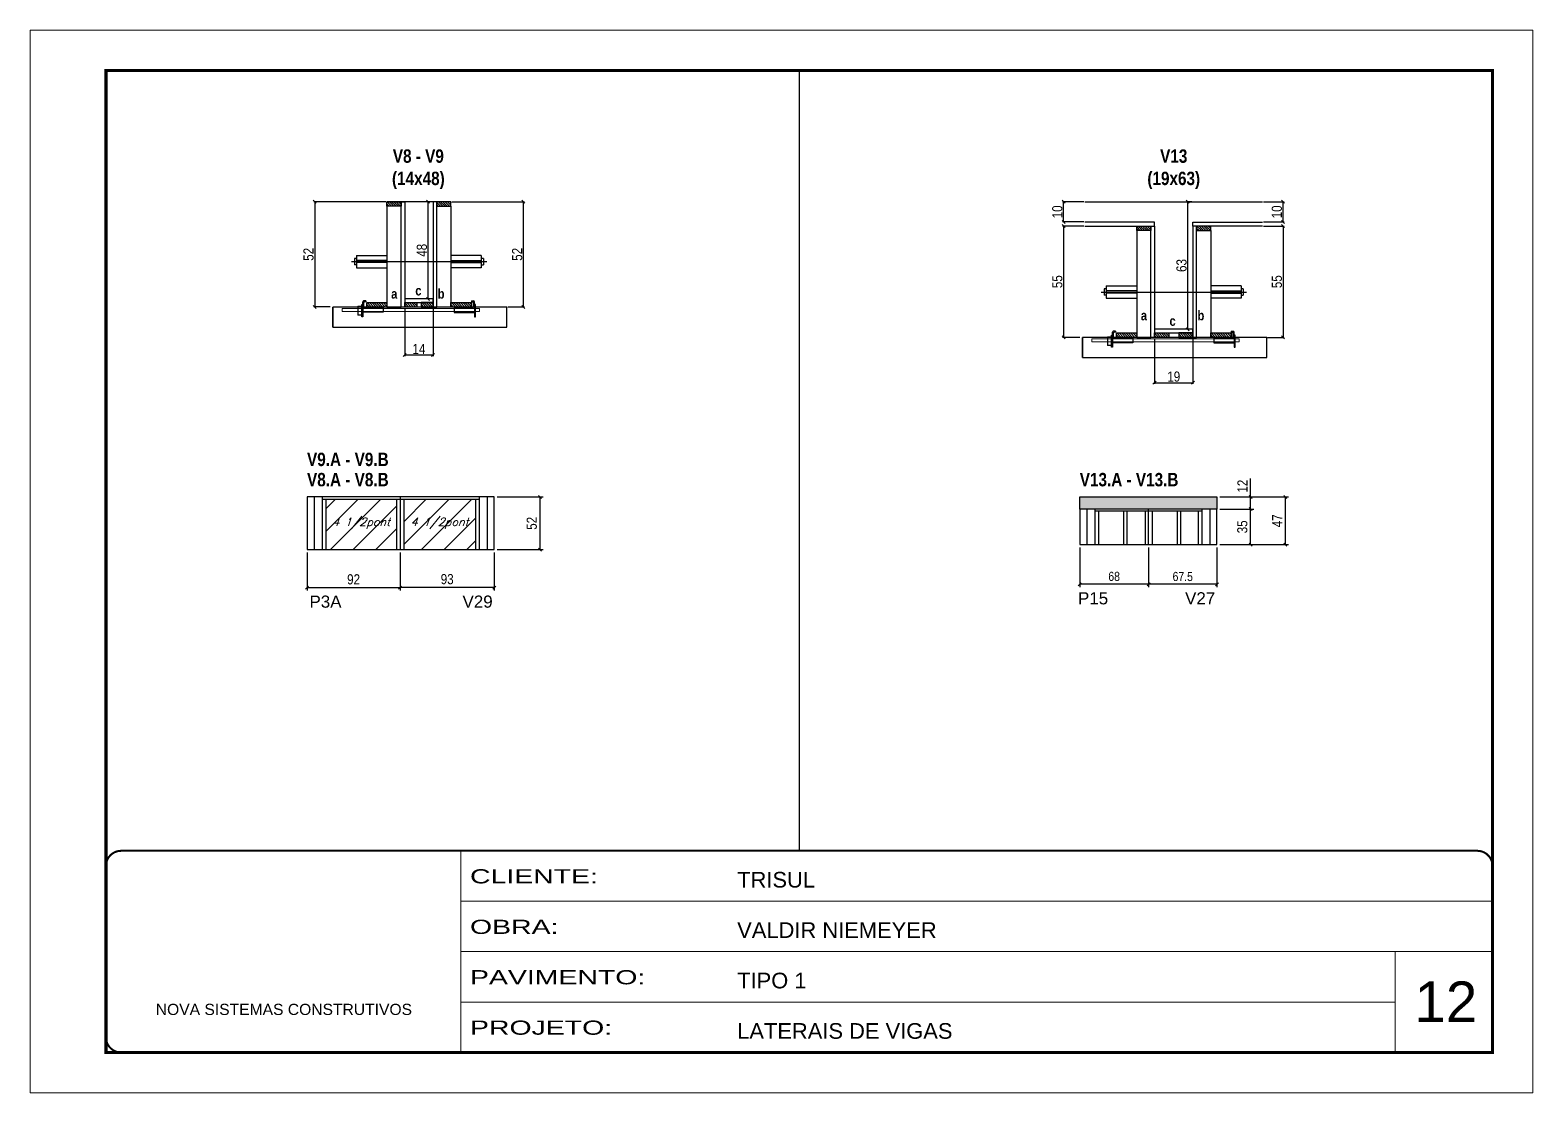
# Model space of a CAD drawing. Extents: x 3330 to 22105, y 1197 to 30204.
# Drawn here: x 8098 to 9583, y 26466 to 27516 of the extents above; entities that cross this region are included whole.
import ezdxf

# ---------------------------------------------------------------- set-up
doc = ezdxf.new("R2010")
doc.units = 0
for name, pattern in [('CONTINUO', [0]), ('DASHED', [0.75, 0.5, -0.25]), ('HIDDEN', [0.375, 0.25, -0.125])]:
    doc.linetypes.add(name, pattern=pattern)
for name, color, linetype in [('5', 5, 'Continuous'), ('barrote', 251, 'Continuous'), ('COTA', 241, 'Continuous'), ('detalhes', 4, 'Continuous'), ('NOMENCLATURA', 7, 'Continuous'), ('Painéis', 200, 'Continuous'), ('presilha', 1, 'Continuous'), ('SARR_2.2x10', 60, 'Continuous'), ('SARR_2.2x7', 40, 'Continuous'), ('SARR_3.5x7', 81, 'Continuous'), ('TENSOR', 3, 'Continuous'), ('texto', 7, 'Continuous')]:
    doc.layers.add(name, color=color, linetype=linetype)
for name, color, linetype, lineweight in [('CARIMBO', 255, 'Continuous', 9), ('CONCRETO', 251, 'Continuous', 25), ('Folhas', 255, 'Continuous', 9), ('Hachura', 251, 'Continuous', 9), ('SARRAFO DE PRESSAO', 251, 'DASHED', 9), ('SCO-___-LAJ', 2, 'Continuous', 0)]:
    doc.layers.add(name, color=color, linetype=linetype, lineweight=lineweight)
doc.styles.add('ARIAL', font='arial.ttf')
doc.styles.add('COTA TECNICA', font='techl___.ttf', dxfattribs={"height": 10})
doc.styles.add('COTA TECNICA 2X', font='techl___.ttf', dxfattribs={"height": 10})
doc.styles.add('COTA TECNICA-50', font='techl___.ttf', dxfattribs={"height": 9})
doc.styles.add('Romans', font='romans.shx')
doc.styles.get("Standard").update_dxf_attribs({"font": 'arial.ttf'})
doc.styles.add('TECNICA', font='techb___.ttf', dxfattribs={"height": 10})
doc.styles.add('Tecnologia', font='')
doc.styles.get('Tecnologia').set_extended_font_data('Forgotten Futurist')
doc.dimstyles.new('COTA PAINEL-50', dxfattribs={"dimtxt": 9, "dimasz": 3, "dimexe": 3, "dimexo": 3, "dimgap": 3, "dimtad": 1, "dimdec": 1, "dimzin": 12, "dimdsep": 46, "dimtxsty": 'COTA TECNICA-50', "dimblk1": 'OBLIQUE', "dimblk2": 'OBLIQUE', "dimsah": 1, "dimcen": 0.9, "dimclrd": 4, "dimclre": 4, "dimclrt": 240, "dimadec": 1, "dimazin": 3, "dimtfac": 1, "dimtdec": 1, "dimtmove": 0, "dimatfit": 3, "dimfxl": 1, "dimtolj": 1, "dimtzin": 12, "dimarcsym": 0})
doc.dimstyles.new('PAINEL', dxfattribs={"dimtxt": 10, "dimasz": 3, "dimexe": 3, "dimexo": 3, "dimgap": 3, "dimtad": 1, "dimdec": 1, "dimzin": 12, "dimdsep": 46, "dimtxsty": 'COTA TECNICA', "dimblk1": 'OBLIQUE', "dimblk2": 'OBLIQUE', "dimsah": 1, "dimcen": 0.9, "dimclrd": 4, "dimclre": 4, "dimclrt": 240, "dimadec": 1, "dimazin": 3, "dimtfac": 1, "dimtdec": 1, "dimtmove": 0, "dimatfit": 3, "dimfxl": 1, "dimtolj": 1, "dimtzin": 12, "dimarcsym": 0})
doc.dimstyles.new('SECAO', dxfattribs={"dimscale": 0.333333, "dimtxt": 5, "dimasz": 9, "dimexe": 3, "dimexo": 3, "dimgap": 3, "dimtad": 1, "dimdec": 1, "dimlfac": 0.5, "dimzin": 12, "dimdsep": 46, "dimtxsty": 'COTA TECNICA 2X', "dimblk1": 'OBLIQUE', "dimblk2": 'OBLIQUE', "dimsah": 1, "dimcen": 0.9, "dimclrd": 4, "dimclre": 4, "dimclrt": 240, "dimadec": 1, "dimazin": 3, "dimtfac": 1, "dimtdec": 1, "dimtmove": 0, "dimatfit": 3, "dimfxl": 1, "dimtolj": 1, "dimtzin": 12, "dimarcsym": 0})

# ---------------------------------------------------------------- blocks, each defined once
blk = doc.blocks.new('9999999999')
at = {"color": 30, "linetype": 'CONTINUO'}
for p, q in [((98564.6, 34230.2), (98564.6, 34429.4)), ((98564.6, 34379.6), (99584, 34379.6)), ((98564.6, 34329.8), (99488, 34329.8)), ((99584, 34329.8), (99488, 34329.8)), ((99488, 34329.8), (99488, 34230.2)), ((98564.6, 34280), (99488, 34280))]:
    blk.add_line(p, q, dxfattribs=at)
at = {"color": 30, "linetype": 'CONTINUO', "const_width": 2}
blk.add_lwpolyline([(99584, 34230.2), (99584, 34414.4, 0.414214), (99569, 34429.4), (98229, 34429.4, 0.414214), (98214, 34414.4), (98214, 34245.2, 0.414214), (98229, 34230.2), (99584, 34230.2)], format="xyb", dxfattribs=at)
at = {"layer": 'Folhas'}
blk.add_lwpolyline([(98139, 34190.2), (99624, 34190.2), (99624, 35240.2), (98139, 35240.2)], close=True, dxfattribs=at)
at = {"layer": 'Folhas', "color": 30, "const_width": 3}
blk.add_lwpolyline([(98214, 34230.2), (99584, 34230.2), (99584, 35200.2), (98214, 35200.2)], close=True, dxfattribs=at)
at = {"color": 7, "linetype": 'Continuous', "ltscale": 5, "style": 'ARIAL'}
for s, height, p in [('TRISUL', 15.48, (98837.7, 34393.1)), ('VALDIR NIEMEYER', 15.483, (98837.7, 34343.3)), ('TIPO 1', 15.48, (98837.7, 34293.5)), ('NOVA SISTEMAS CONSTRUTIVOS', 11.059, (98263.2, 34267.2)), ('LATERAIS DE VIGAS', 15.483, (98837.7, 34243.7))]:
    blk.add_text(s, height=height, dxfattribs=at).set_placement(p)
at = {"layer": 'Folhas', "color": 7, "style": 'Tecnologia', "width": 1.5}
for s, p in [('CLIENTE:', (98573.7, 34397.2)), ('OBRA:', (98573.7, 34347.3)), ('PAVIMENTO:', (98573.7, 34297.5)), ('PROJETO:', (98573.7, 34247.7))]:
    blk.add_text(s, height=14, dxfattribs=at).set_placement(p)
blk = doc.blocks.new('_Oblique')
at = {"color": 0, "linetype": 'ByBlock', "lineweight": -2}
blk.add_line((-0.5, -0.5), (0.5, 0.5), dxfattribs=at)
blk = doc.blocks.new('*D1870')
at = {"layer": 'COTA', "color": 4, "lineweight": -2, "transparency": 16777216}
for p, q in [((8468.5, 27241.4), (8468.5, 27193.9)), ((8496.5, 27241.4), (8496.5, 27193.9)), ((8496.5, 27194.9), (8468.5, 27194.9))]:
    blk.add_line(p, q, dxfattribs=at)
at = {"layer": 'Defpoints', "color": 0, "transparency": 16777216}
for p in [(8468.5, 27242.4), (8496.5, 27242.4), (8468.5, 27194.9)]:
    blk.add_point(p, dxfattribs=at)
at = {"layer": 'COTA', "color": 4, "lineweight": -2, "transparency": 16777216, "xscale": 3, "yscale": 3, "zscale": 3, "rotation": 180}
blk.add_blockref('_Oblique', (8468.5, 27194.9), dxfattribs=at)
at = {"layer": 'COTA', "color": 4, "lineweight": -2, "transparency": 16777216, "xscale": 3, "yscale": 3, "zscale": 3}
blk.add_blockref('_Oblique', (8496.5, 27194.9), dxfattribs=at)
at = {"layer": 'COTA', "color": 240, "transparency": 16777216, "insert": (8482.5, 27201), "char_height": 10, "attachment_point": 5, "style": 'COTA TECNICA 2X'}
blk.add_mtext('\\A1;14', dxfattribs=at)
blk = doc.blocks.new('PRESILHA METÁLICA 1')
at = {"layer": 'presilha'}
for p, q in [((0, 13), (6, 13)), ((0, 13), (0, 0)), ((6, 0), (0, 0)), ((6, 15.5), (7.5, 15.5)), ((6, -2.5), (6, 15.5)), ((6, 13), (6, 0)), ((7.5, 10.6), (7.5, 19.9)), ((7.5, 15.5), (7.5, -2.5)), ((37.5, 4.1), (7.5, 4.1)), ((12, 21), (8.6, 21)), ((9, 11.6), (9, 18.9)), ((12, 19.5), (9.6, 19.5)), ((37.5, 11), (9.6, 11)), ((12, 21), (12, 19.5)), ((37.5, 11), (37.5, 4.1)), ((7.5, -2.5), (6, -2.5))]:
    blk.add_line(p, q, dxfattribs=at)
for centre, radius, start, end in [((8.6, 19.9), 1.14, 90, 180), ((9.6, 18.9), 0.57, 90, 180), ((9.6, 11.6), 0.57, 180, 270)]:
    blk.add_arc(centre, radius, start, end, dxfattribs=at)
blk = doc.blocks.new('PRESILHA METÁLICA 2')
at = {"layer": 'presilha'}
for p, q in [((-5.2, 23.5), (-5.2, 22)), ((-5.2, 23.5), (-1.9, 23.5)), ((-0.8, 14.6), (-0.8, 22.4)), ((-30.8, 13.5), (-30.8, 6.6)), ((-30.8, 13.5), (-2.8, 13.5)), ((-30.8, 6.6), (-0.8, 6.6)), ((-5.2, 22), (-2.8, 22)), ((-2.2, 14.1), (-2.2, 21.4)), ((0.8, 18), (-0.8, 18)), ((-0.8, 18), (-0.8, 0)), ((-0.8, 0), (0.8, 0)), ((0.8, 0), (0.8, 18))]:
    blk.add_line(p, q, dxfattribs=at)
for centre, radius, start, end in [((-1.9, 22.4), 1.14, 0, 90), ((-2.8, 21.4), 0.57, 0, 90), ((-2.8, 14.1), 0.57, 270, 0)]:
    blk.add_arc(centre, radius, start, end, dxfattribs=at)
blk = doc.blocks.new('*D1871')
at = {"layer": 'COTA', "color": 4, "lineweight": -2, "transparency": 16777216}
for p, q in [((8449.9, 27346.4), (8378.5, 27346.4)), ((8379.5, 27346.4), (8379.5, 27242.4)), ((8394.7, 27242.4), (8378.5, 27242.4))]:
    blk.add_line(p, q, dxfattribs=at)
at = {"layer": 'Defpoints', "color": 0, "transparency": 16777216}
for p in [(8450.9, 27346.4), (8379.5, 27242.4), (8395.7, 27242.4)]:
    blk.add_point(p, dxfattribs=at)
at = {"layer": 'COTA', "color": 4, "lineweight": -2, "transparency": 16777216, "xscale": 3, "yscale": 3, "zscale": 3}
for p, rotation in [((8379.5, 27346.4), 90), ((8379.5, 27242.4), 270)]:
    blk.add_blockref('_Oblique', p, dxfattribs=dict(at, rotation=rotation))
at = {"layer": 'COTA', "color": 240, "transparency": 16777216, "insert": (8373.4, 27294.4), "char_height": 10, "attachment_point": 5, "rotation": 90, "style": 'COTA TECNICA 2X'}
blk.add_mtext('\\A1;52', dxfattribs=at)
blk = doc.blocks.new('*D1872')
at = {"layer": 'COTA', "color": 4, "lineweight": -2, "transparency": 16777216}
for p, q in [((8515.1, 27346.4), (8586.7, 27346.4)), ((8585.7, 27242.4), (8585.7, 27346.4)), ((8570.4, 27242.4), (8586.7, 27242.4))]:
    blk.add_line(p, q, dxfattribs=at)
at = {"layer": 'Defpoints', "color": 0, "transparency": 16777216}
for p in [(8514.1, 27346.4), (8585.7, 27346.4), (8569.4, 27242.4)]:
    blk.add_point(p, dxfattribs=at)
at = {"layer": 'COTA', "color": 4, "lineweight": -2, "transparency": 16777216, "xscale": 3, "yscale": 3, "zscale": 3}
for p, rotation in [((8585.7, 27346.4), 90), ((8585.7, 27242.4), 270)]:
    blk.add_blockref('_Oblique', p, dxfattribs=dict(at, rotation=rotation))
at = {"layer": 'COTA', "color": 240, "transparency": 16777216, "insert": (8579.6, 27294.4), "char_height": 10, "attachment_point": 5, "rotation": 90, "style": 'COTA TECNICA 2X'}
blk.add_mtext('\\A1;52', dxfattribs=at)
blk = doc.blocks.new('*D1873')
at = {"layer": 'COTA', "color": 4, "lineweight": -2, "transparency": 16777216}
for p, q in [((8495.5, 27346.4), (8490.5, 27346.4)), ((8491.5, 27250.4), (8491.5, 27346.4)), ((8495.5, 27250.4), (8490.5, 27250.4))]:
    blk.add_line(p, q, dxfattribs=at)
at = {"layer": 'Defpoints', "color": 0, "transparency": 16777216}
for p in [(8491.5, 27346.4), (8496.5, 27346.4), (8496.5, 27250.4)]:
    blk.add_point(p, dxfattribs=at)
at = {"layer": 'COTA', "color": 4, "lineweight": -2, "transparency": 16777216, "xscale": 3, "yscale": 3, "zscale": 3}
for p, rotation in [((8491.5, 27346.4), 90), ((8491.5, 27250.4), 270)]:
    blk.add_blockref('_Oblique', p, dxfattribs=dict(at, rotation=rotation))
at = {"layer": 'COTA', "color": 240, "transparency": 16777216, "insert": (8485.4, 27298.4), "char_height": 10, "attachment_point": 5, "rotation": 90, "style": 'COTA TECNICA 2X'}
blk.add_mtext('\\A1;48', dxfattribs=at)
blk = doc.blocks.new('*D1874')
at = {"layer": 'COTA', "color": 4, "linetype": 'ByBlock', "lineweight": -2, "transparency": 16777216}
for p, q in [((8371.9, 26999.7), (8371.9, 26962.2)), ((8463.9, 26999.7), (8463.9, 26962.2)), ((8371.9, 26965.2), (8463.9, 26965.2))]:
    blk.add_line(p, q, dxfattribs=at)
at = {"layer": 'Defpoints', "color": 0, "linetype": 'ByBlock', "transparency": 16777216}
for p in [(8371.9, 27002.7), (8463.9, 27002.7), (8463.9, 26965.2)]:
    blk.add_point(p, dxfattribs=at)
at = {"layer": 'COTA', "color": 4, "linetype": 'ByBlock', "lineweight": -2, "transparency": 16777216, "xscale": 3, "yscale": 3, "zscale": 3, "rotation": 180}
blk.add_blockref('_Oblique', (8371.9, 26965.2), dxfattribs=at)
at = {"layer": 'COTA', "color": 4, "linetype": 'ByBlock', "lineweight": -2, "transparency": 16777216, "xscale": 3, "yscale": 3, "zscale": 3}
blk.add_blockref('_Oblique', (8463.9, 26965.2), dxfattribs=at)
at = {"layer": 'COTA', "color": 240, "linetype": 'ByBlock', "transparency": 16777216, "insert": (8417.9, 26973.3), "char_height": 10, "attachment_point": 5, "style": 'COTA TECNICA'}
blk.add_mtext('\\A1;92', dxfattribs=at)
blk = doc.blocks.new('*D1875')
at = {"layer": 'COTA', "color": 4, "linetype": 'ByBlock', "lineweight": -2, "transparency": 16777216}
for p, q in [((8463.9, 26999.7), (8463.9, 26962.2)), ((8556.9, 26999.7), (8556.9, 26962.2)), ((8556.9, 26965.2), (8463.9, 26965.2))]:
    blk.add_line(p, q, dxfattribs=at)
at = {"layer": 'Defpoints', "color": 0, "linetype": 'ByBlock', "transparency": 16777216}
for p in [(8463.9, 27002.7), (8556.9, 27002.7), (8463.9, 26965.2)]:
    blk.add_point(p, dxfattribs=at)
at = {"layer": 'COTA', "color": 4, "linetype": 'ByBlock', "lineweight": -2, "transparency": 16777216, "xscale": 3, "yscale": 3, "zscale": 3, "rotation": 180}
blk.add_blockref('_Oblique', (8463.9, 26965.2), dxfattribs=at)
at = {"layer": 'COTA', "color": 4, "linetype": 'ByBlock', "lineweight": -2, "transparency": 16777216, "xscale": 3, "yscale": 3, "zscale": 3}
blk.add_blockref('_Oblique', (8556.9, 26965.2), dxfattribs=at)
at = {"layer": 'COTA', "color": 240, "linetype": 'ByBlock', "transparency": 16777216, "insert": (8510.4, 26973.5), "char_height": 10, "attachment_point": 5, "style": 'COTA TECNICA'}
blk.add_mtext('\\A1;93', dxfattribs=at)
blk = doc.blocks.new('*D1876')
at = {"layer": 'COTA', "color": 4, "linetype": 'ByBlock', "lineweight": -2, "transparency": 16777216}
for p, q in [((8559.9, 27054.7), (8605.1, 27054.7)), ((8602.1, 27054.7), (8602.1, 27002.7)), ((8559.9, 27002.7), (8605.1, 27002.7))]:
    blk.add_line(p, q, dxfattribs=at)
at = {"layer": 'Defpoints', "color": 0, "linetype": 'ByBlock', "transparency": 16777216}
for p in [(8556.9, 27054.7), (8556.9, 27002.7), (8602.1, 27002.7)]:
    blk.add_point(p, dxfattribs=at)
at = {"layer": 'COTA', "color": 4, "linetype": 'ByBlock', "lineweight": -2, "transparency": 16777216, "xscale": 3, "yscale": 3, "zscale": 3}
for p, rotation in [((8602.1, 27054.7), 90), ((8602.1, 27002.7), 270)]:
    blk.add_blockref('_Oblique', p, dxfattribs=dict(at, rotation=rotation))
at = {"layer": 'COTA', "color": 240, "linetype": 'ByBlock', "transparency": 16777216, "insert": (8594, 27028.7), "char_height": 10, "attachment_point": 5, "rotation": 90, "style": 'COTA TECNICA'}
blk.add_mtext('\\A1;52', dxfattribs=at)
blk = doc.blocks.new('*D3243')
at = {"layer": 'COTA', "color": 4, "lineweight": -2, "transparency": 16777216}
for p, q in [((9317, 27322.4), (9337.3, 27322.4)), ((9336.3, 27322.4), (9336.3, 27212.4)), ((9321.1, 27212.4), (9337.3, 27212.4))]:
    blk.add_line(p, q, dxfattribs=at)
at = {"layer": 'Defpoints', "color": 0, "transparency": 16777216}
for p in [(9316, 27322.4), (9320.1, 27212.4), (9336.3, 27212.4)]:
    blk.add_point(p, dxfattribs=at)
at = {"layer": 'COTA', "color": 4, "lineweight": -2, "transparency": 16777216, "xscale": 3, "yscale": 3, "zscale": 3}
for p, rotation in [((9336.3, 27322.4), 90), ((9336.3, 27212.4), 270)]:
    blk.add_blockref('_Oblique', p, dxfattribs=dict(at, rotation=rotation))
at = {"layer": 'COTA', "color": 240, "transparency": 16777216, "insert": (9330.2, 27267.4), "char_height": 10, "attachment_point": 5, "rotation": 90, "style": 'COTA TECNICA 2X'}
blk.add_mtext('\\A1;55', dxfattribs=at)
blk = doc.blocks.new('*D3244')
at = {"layer": 'COTA', "color": 4, "lineweight": -2, "transparency": 16777216}
for p, q in [((9317, 27346.4), (9337.3, 27346.4)), ((9336.3, 27326.4), (9336.3, 27346.4)), ((9317, 27326.4), (9337.3, 27326.4))]:
    blk.add_line(p, q, dxfattribs=at)
at = {"layer": 'Defpoints', "color": 0, "transparency": 16777216}
for p in [(9316, 27346.4), (9336.3, 27346.4), (9316, 27326.4)]:
    blk.add_point(p, dxfattribs=at)
at = {"layer": 'COTA', "color": 4, "lineweight": -2, "transparency": 16777216, "xscale": 3, "yscale": 3, "zscale": 3}
for p, rotation in [((9336.3, 27346.4), 90), ((9336.3, 27326.4), 270)]:
    blk.add_blockref('_Oblique', p, dxfattribs=dict(at, rotation=rotation))
at = {"layer": 'COTA', "color": 240, "transparency": 16777216, "insert": (9330.2, 27336.4), "char_height": 10, "attachment_point": 5, "rotation": 90, "style": 'COTA TECNICA 2X'}
blk.add_mtext('\\A1;10', dxfattribs=at)
blk = doc.blocks.new('*D3245')
at = {"layer": 'COTA', "color": 4, "lineweight": -2, "transparency": 16777216}
for p, q in [((9139.6, 27322.4), (9118.4, 27322.4)), ((9119.4, 27322.4), (9119.4, 27212.4)), ((9135.5, 27212.4), (9118.4, 27212.4))]:
    blk.add_line(p, q, dxfattribs=at)
at = {"layer": 'Defpoints', "color": 0, "transparency": 16777216}
for p in [(9140.6, 27322.4), (9119.4, 27212.4), (9136.5, 27212.4)]:
    blk.add_point(p, dxfattribs=at)
at = {"layer": 'COTA', "color": 4, "lineweight": -2, "transparency": 16777216, "xscale": 3, "yscale": 3, "zscale": 3}
for p, rotation in [((9119.4, 27322.4), 90), ((9119.4, 27212.4), 270)]:
    blk.add_blockref('_Oblique', p, dxfattribs=dict(at, rotation=rotation))
at = {"layer": 'COTA', "color": 240, "transparency": 16777216, "insert": (9113.3, 27267.4), "char_height": 10, "attachment_point": 5, "rotation": 90, "style": 'COTA TECNICA 2X'}
blk.add_mtext('\\A1;55', dxfattribs=at)
blk = doc.blocks.new('*D3246')
at = {"layer": 'COTA', "color": 4, "lineweight": -2, "transparency": 16777216}
for p, q in [((9246.3, 27346.4), (9241.2, 27346.4)), ((9242.2, 27220.4), (9242.2, 27346.4)), ((9246.3, 27220.4), (9241.2, 27220.4))]:
    blk.add_line(p, q, dxfattribs=at)
at = {"layer": 'Defpoints', "color": 0, "transparency": 16777216}
for p in [(9242.2, 27346.4), (9247.3, 27346.4), (9247.3, 27220.4)]:
    blk.add_point(p, dxfattribs=at)
at = {"layer": 'COTA', "color": 4, "lineweight": -2, "transparency": 16777216, "xscale": 3, "yscale": 3, "zscale": 3}
for p, rotation in [((9242.2, 27346.4), 90), ((9242.2, 27220.4), 270)]:
    blk.add_blockref('_Oblique', p, dxfattribs=dict(at, rotation=rotation))
at = {"layer": 'COTA', "color": 240, "transparency": 16777216, "insert": (9236, 27283.4), "char_height": 10, "attachment_point": 5, "rotation": 90, "style": 'COTA TECNICA 2X'}
blk.add_mtext('\\A1;63', dxfattribs=at)
blk = doc.blocks.new('*D3247')
at = {"layer": 'COTA', "color": 4, "lineweight": -2, "transparency": 16777216}
for p, q in [((9139.6, 27346.4), (9118.4, 27346.4)), ((9119.4, 27326.4), (9119.4, 27346.4)), ((9139.6, 27326.4), (9118.4, 27326.4))]:
    blk.add_line(p, q, dxfattribs=at)
at = {"layer": 'Defpoints', "color": 0, "transparency": 16777216}
for p in [(9119.4, 27346.4), (9140.6, 27346.4), (9140.6, 27326.4)]:
    blk.add_point(p, dxfattribs=at)
at = {"layer": 'COTA', "color": 4, "lineweight": -2, "transparency": 16777216, "xscale": 3, "yscale": 3, "zscale": 3}
for p, rotation in [((9119.4, 27346.4), 90), ((9119.4, 27326.4), 270)]:
    blk.add_blockref('_Oblique', p, dxfattribs=dict(at, rotation=rotation))
at = {"layer": 'COTA', "color": 240, "transparency": 16777216, "insert": (9113.3, 27336.4), "char_height": 10, "attachment_point": 5, "rotation": 90, "style": 'COTA TECNICA 2X'}
blk.add_mtext('\\A1;10', dxfattribs=at)
blk = doc.blocks.new('*D3248')
at = {"layer": 'COTA', "color": 4, "lineweight": -2, "transparency": 16777216}
for p, q in [((9209.3, 27211.4), (9209.3, 27166.5)), ((9247.3, 27211.4), (9247.3, 27166.5)), ((9209.3, 27167.5), (9247.3, 27167.5))]:
    blk.add_line(p, q, dxfattribs=at)
at = {"layer": 'Defpoints', "color": 0, "transparency": 16777216}
for p in [(9209.3, 27212.4), (9247.3, 27212.4), (9247.3, 27167.5)]:
    blk.add_point(p, dxfattribs=at)
at = {"layer": 'COTA', "color": 4, "lineweight": -2, "transparency": 16777216, "xscale": 3, "yscale": 3, "zscale": 3, "rotation": 180}
blk.add_blockref('_Oblique', (9209.3, 27167.5), dxfattribs=at)
at = {"layer": 'COTA', "color": 4, "lineweight": -2, "transparency": 16777216, "xscale": 3, "yscale": 3, "zscale": 3}
blk.add_blockref('_Oblique', (9247.3, 27167.5), dxfattribs=at)
at = {"layer": 'COTA', "color": 240, "transparency": 16777216, "insert": (9228.3, 27173.6), "char_height": 10, "attachment_point": 5, "style": 'COTA TECNICA 2X'}
blk.add_mtext('\\A1;19', dxfattribs=at)
blk = doc.blocks.new('*D3249')
at = {"layer": 'COTA', "color": 4, "linetype": 'ByBlock', "lineweight": -2, "transparency": 16777216}
for p, q in [((9203.4, 27004.7), (9203.4, 26965.5)), ((9270.9, 27004.7), (9270.9, 26965.5)), ((9270.9, 26968.5), (9203.4, 26968.5))]:
    blk.add_line(p, q, dxfattribs=at)
at = {"layer": 'Defpoints', "color": 0, "linetype": 'ByBlock', "transparency": 16777216}
for p in [(9203.4, 27007.7), (9270.9, 27007.7), (9203.4, 26968.5)]:
    blk.add_point(p, dxfattribs=at)
at = {"layer": 'COTA', "color": 4, "linetype": 'ByBlock', "lineweight": -2, "transparency": 16777216, "xscale": 3, "yscale": 3, "zscale": 3, "rotation": 180}
blk.add_blockref('_Oblique', (9203.4, 26968.5), dxfattribs=at)
at = {"layer": 'COTA', "color": 4, "linetype": 'ByBlock', "lineweight": -2, "transparency": 16777216, "xscale": 3, "yscale": 3, "zscale": 3}
blk.add_blockref('_Oblique', (9270.9, 26968.5), dxfattribs=at)
at = {"layer": 'COTA', "color": 240, "linetype": 'ByBlock', "transparency": 16777216, "insert": (9237.2, 26976.1), "char_height": 9, "attachment_point": 5, "style": 'COTA TECNICA-50'}
blk.add_mtext('\\A1;67.5', dxfattribs=at)
blk = doc.blocks.new('*D3250')
at = {"layer": 'COTA', "color": 4, "linetype": 'ByBlock', "lineweight": -2, "transparency": 16777216}
for p, q in [((9135.4, 27004.7), (9135.4, 26965.5)), ((9203.4, 27004.7), (9203.4, 26965.5)), ((9203.4, 26968.5), (9135.4, 26968.5))]:
    blk.add_line(p, q, dxfattribs=at)
at = {"layer": 'Defpoints', "color": 0, "linetype": 'ByBlock', "transparency": 16777216}
for p in [(9135.4, 27007.7), (9203.4, 27007.7), (9135.4, 26968.5)]:
    blk.add_point(p, dxfattribs=at)
at = {"layer": 'COTA', "color": 4, "linetype": 'ByBlock', "lineweight": -2, "transparency": 16777216, "xscale": 3, "yscale": 3, "zscale": 3, "rotation": 180}
blk.add_blockref('_Oblique', (9135.4, 26968.5), dxfattribs=at)
at = {"layer": 'COTA', "color": 4, "linetype": 'ByBlock', "lineweight": -2, "transparency": 16777216, "xscale": 3, "yscale": 3, "zscale": 3}
blk.add_blockref('_Oblique', (9203.4, 26968.5), dxfattribs=at)
at = {"layer": 'COTA', "color": 240, "linetype": 'ByBlock', "transparency": 16777216, "insert": (9169.4, 26976.2), "char_height": 9, "attachment_point": 5, "style": 'COTA TECNICA-50'}
blk.add_mtext('\\A1;68', dxfattribs=at)
blk = doc.blocks.new('*D3251')
at = {"layer": 'COTA', "color": 4, "linetype": 'ByBlock', "lineweight": -2, "transparency": 16777216}
for p, q in [((9273.9, 27042.7), (9307.3, 27042.7)), ((9304.3, 27007.7), (9304.3, 27042.7)), ((9273.9, 27007.7), (9307.3, 27007.7))]:
    blk.add_line(p, q, dxfattribs=at)
at = {"layer": 'Defpoints', "color": 0, "linetype": 'ByBlock', "transparency": 16777216}
for p in [(9270.9, 27042.7), (9304.3, 27042.7), (9270.9, 27007.7)]:
    blk.add_point(p, dxfattribs=at)
at = {"layer": 'COTA', "color": 4, "linetype": 'ByBlock', "lineweight": -2, "transparency": 16777216, "xscale": 3, "yscale": 3, "zscale": 3}
for p, rotation in [((9304.3, 27042.7), 90), ((9304.3, 27007.7), 270)]:
    blk.add_blockref('_Oblique', p, dxfattribs=dict(at, rotation=rotation))
at = {"layer": 'COTA', "color": 240, "linetype": 'ByBlock', "transparency": 16777216, "insert": (9296.1, 27025.2), "char_height": 10, "attachment_point": 5, "rotation": 90, "style": 'COTA TECNICA'}
blk.add_mtext('\\A1;35', dxfattribs=at)
blk = doc.blocks.new('*D3252')
at = {"layer": 'COTA', "color": 4, "linetype": 'ByBlock', "lineweight": -2, "transparency": 16777216}
for p, q in [((9273.9, 27054.7), (9341.6, 27054.7)), ((9338.6, 27007.7), (9338.6, 27054.7)), ((9273.9, 27007.7), (9341.6, 27007.7))]:
    blk.add_line(p, q, dxfattribs=at)
at = {"layer": 'Defpoints', "color": 0, "linetype": 'ByBlock', "transparency": 16777216}
for p in [(9270.9, 27054.7), (9338.6, 27054.7), (9270.9, 27007.7)]:
    blk.add_point(p, dxfattribs=at)
at = {"layer": 'COTA', "color": 4, "linetype": 'ByBlock', "lineweight": -2, "transparency": 16777216, "xscale": 3, "yscale": 3, "zscale": 3}
for p, rotation in [((9338.6, 27054.7), 90), ((9338.6, 27007.7), 270)]:
    blk.add_blockref('_Oblique', p, dxfattribs=dict(at, rotation=rotation))
at = {"layer": 'COTA', "color": 240, "linetype": 'ByBlock', "transparency": 16777216, "insert": (9330.5, 27031.2), "char_height": 10, "attachment_point": 5, "rotation": 90, "style": 'COTA TECNICA'}
blk.add_mtext('\\A1;47', dxfattribs=at)
blk = doc.blocks.new('*D3253')
at = {"layer": 'COTA', "color": 4, "linetype": 'ByBlock', "lineweight": -2, "transparency": 16777216}
for p, q in [((9304.3, 27054.7), (9304.3, 27073.1)), ((9273.9, 27054.7), (9307.3, 27054.7)), ((9273.9, 27042.7), (9307.3, 27042.7)), ((9304.3, 27042.7), (9304.3, 27054.7))]:
    blk.add_line(p, q, dxfattribs=at)
at = {"layer": 'Defpoints', "color": 0, "linetype": 'ByBlock', "transparency": 16777216}
for p in [(9270.9, 27054.7), (9270.9, 27042.7), (9304.3, 27054.7)]:
    blk.add_point(p, dxfattribs=at)
at = {"layer": 'COTA', "color": 4, "linetype": 'ByBlock', "lineweight": -2, "transparency": 16777216, "xscale": 3, "yscale": 3, "zscale": 3}
for p, rotation in [((9304.3, 27054.7), 90), ((9304.3, 27042.7), 270)]:
    blk.add_blockref('_Oblique', p, dxfattribs=dict(at, rotation=rotation))
at = {"layer": 'COTA', "color": 240, "linetype": 'ByBlock', "transparency": 16777216, "insert": (9296.2, 27065.4), "char_height": 10, "attachment_point": 5, "rotation": 90, "style": 'COTA TECNICA'}
blk.add_mtext('\\A1;12', dxfattribs=at)

msp = doc.modelspace()

# ---------------------------------------------------------------- hatches: boundary and pattern name
at = {"layer": 'COTA', "linetype": 'ByBlock'}
h = msp.add_hatch(dxfattribs=at)
h.set_pattern_fill('AR-CONC', color=256, scale=0.03)
h.set_pattern_definition([(50, (-125691.2733, -5427.082), (5.46554007, -0.47817257), [0.5715, -6.2865]), (355, (-125691.273, -5427.082), (-1.05730264, 5.73170536), [0.4572, -5.02921753]), (100.4514447, (-125690.818, -5427.122), (4.40823741, 5.25353256), [0.48570026, -5.34270734]), (46.1842, (-125691.273, -5425.558), (8.13237123, -1.26126984), [0.85725, -9.42975]), (96.6355576, (-125690.5956, -5425.663), (7.122124, 7.42278374), [0.7285507, -8.01406824]), (351.184151, (-125691.273, -5425.558), (7.122124, 7.42278374), [0.685799, -7.54379196]), (21, (-125690.5113, -5425.939), (4.54843174, -3.06795595), [0.5715, -6.2865]), (326, (-125690.511, -5425.939), (1.85406085, 5.52563898), [0.4572, -5.0292]), (71.451445, (-125690.132, -5426.195), (6.40249258, 2.45768307), [0.48570026, -5.34269813]), (37.5, (-125691.2733, -5427.0821), (0.092658098, 2.536651166), [0, -4.96824, 0, -5.1054, 0, -5.04825]), (7.5, (-125691.2733, -5427.0821), (2.004589875, 3.005417245), [0, -2.91084, 0, -4.85394, 0, -1.92405]), (327.5, (-125692.9725, -5427.0821), (4.067717855, -0.17186232), [0, -1.905, 0, -5.9436, 0, -7.8867]), (317.5, (-125693.7345, -5427.082), (4.44387544, 0.76279473), [0, -2.4765, 0, -3.94716, 0, -5.6007])])
h.paths.add_polyline_path([(9270.94, 27042.74), (9270.94, 27054.74), (9135.44, 27054.74), (9135.44, 27042.74)])
at = {"layer": 'Hachura', "linetype": 'ByBlock'}
h = msp.add_hatch(dxfattribs=at)
h.set_pattern_fill('ANSI31', color=256, scale=5)
h.set_pattern_definition([(45, (-125691.273, -5427.082), (-11.2253202, 11.2253202), [])])
h.paths.add_polyline_path([(8390.41, 27052.54), (8390.41, 27002.74), (8460.41, 27002.74), (8460.41, 27052.54)])
h.paths.add_polyline_path([(8467.41, 27052.54), (8467.41, 27002.74), (8538.41, 27002.74), (8538.41, 27052.54)])
at = {"layer": 'SARR_2.2x10'}
h = msp.add_hatch(dxfattribs=at)
h.set_pattern_fill('ANSI31', color=256, scale=0.5, angle=90)
h.set_pattern_definition([(135, (41624.4622, -96269.8175), (-1.122532015, -1.122532015), [])])
h.paths.add_polyline_path([(8430.92, 27246.75), (8430.92, 27242.35), (8450.92, 27242.35), (8450.92, 27246.75)])
h = msp.add_hatch(dxfattribs=at)
h.set_pattern_fill('ANSI31', color=256, scale=0.5, angle=90)
h.set_pattern_definition([(135, (41707.6622, -96269.8175), (-1.122532015, -1.122532015), [])])
h.paths.add_polyline_path([(8514.12, 27246.75), (8514.12, 27242.35), (8534.12, 27242.35), (8534.12, 27246.75)])
h = msp.add_hatch(dxfattribs=at)
h.set_pattern_fill('ANSI31', color=256, scale=0.5, angle=90)
h.set_pattern_definition([(135, (42365.224, -96299.8175), (-1.122532015, -1.122532015), [])])
h.paths.add_polyline_path([(9171.69, 27216.75), (9171.69, 27212.35), (9191.69, 27212.35), (9191.69, 27216.75)])
h = msp.add_hatch(dxfattribs=at)
h.set_pattern_fill('ANSI31', color=256, scale=0.5, angle=90)
h.set_pattern_definition([(135, (42458.424, -96299.8175), (-1.122532015, -1.122532015), [])])
h.paths.add_polyline_path([(9264.89, 27216.75), (9264.89, 27212.35), (9284.89, 27212.35), (9284.89, 27216.75)])
at = {"layer": 'SARR_2.2x7'}
h = msp.add_hatch(dxfattribs=at)
h.set_pattern_fill('ANSI31', color=256, scale=0.5, angle=90)
h.set_pattern_definition([(135, (41628.4622, -96170.2175), (-1.122532015, -1.122532015), [])])
h.paths.add_polyline_path([(8464.92, 27346.35), (8464.92, 27341.95), (8450.92, 27341.95), (8450.92, 27346.35)])
h = msp.add_hatch(dxfattribs=at)
h.set_pattern_fill('ANSI31', color=256, scale=0.5, angle=90)
h.set_pattern_definition([(135, (41618.4622, -96170.2175), (-1.122532015, -1.122532015), [])])
h.paths.add_polyline_path([(8500.12, 27346.35), (8500.12, 27341.95), (8514.12, 27341.95), (8514.12, 27346.35)])
h = msp.add_hatch(dxfattribs=at)
h.set_pattern_fill('ANSI31', color=256, scale=0.5, angle=90)
h.set_pattern_definition([(135, (42359.224, -96194.2175), (-1.122532015, -1.122532015), [])])
h.paths.add_polyline_path([(9205.69, 27322.35), (9205.69, 27317.95), (9191.69, 27317.95), (9191.69, 27322.35)])
h = msp.add_hatch(dxfattribs=at)
h.set_pattern_fill('ANSI31', color=256, scale=0.5, angle=90)
h.set_pattern_definition([(135, (42379.224, -96194.2175), (-1.122532015, -1.122532015), [])])
h.paths.add_polyline_path([(9250.89, 27322.35), (9250.89, 27317.95), (9264.89, 27317.95), (9264.89, 27322.35)])
h = msp.add_hatch(dxfattribs=at)
h.set_pattern_fill('ANSI31', color=256, scale=0.5, angle=90)
h.set_pattern_definition([(135, (41704.0622, -96269.8175), (-1.122532015, -1.122532015), [])])
h.paths.add_polyline_path([(8468.52, 27246.75), (8468.52, 27242.35), (8480.52, 27242.35), (8480.52, 27246.75)])
h = msp.add_hatch(dxfattribs=at)
h.set_pattern_fill('ANSI31', color=256, scale=0.5, angle=90)
h.set_pattern_definition([(135, (41694.0622, -96269.8175), (-1.122532015, -1.122532015), [])])
h.paths.add_polyline_path([(8496.52, 27246.75), (8496.52, 27242.35), (8484.52, 27242.35), (8484.52, 27246.75)])
h = msp.add_hatch(dxfattribs=at)
h.set_pattern_fill('ANSI31', color=256, scale=0.5, angle=90)
h.set_pattern_definition([(135, (42444.824, -96299.8175), (-1.122532015, -1.122532015), [])])
h.paths.add_polyline_path([(9223.29, 27212.35), (9223.29, 27216.75), (9209.29, 27216.75), (9209.29, 27212.35)])
h = msp.add_hatch(dxfattribs=at)
h.set_pattern_fill('ANSI31', color=256, scale=0.5, angle=90)
h.set_pattern_definition([(135, (42382.824, -96299.8175), (-1.122532015, -1.122532015), [])])
h.paths.add_polyline_path([(9233.29, 27212.35), (9233.29, 27216.75), (9247.29, 27216.75), (9247.29, 27212.35)])

# ---------------------------------------------------------------- linework, layer by layer
at = {"ltscale": 3}
for p, q in [((8418.92, 27290.2), (8418.92, 27284.2)), ((8420.92, 27290.2), (8418.92, 27290.2)), ((8420.92, 27284.2), (8418.92, 27284.2)), ((8420.92, 27293.2), (8420.92, 27281.2)), ((8420.92, 27293.2), (8450.92, 27293.2)), ((8450.92, 27288.2), (8420.92, 27288.2)), ((8450.92, 27286.2), (8420.92, 27286.2)), ((8420.92, 27281.2), (8450.92, 27281.2)), ((8544.12, 27293.2), (8514.12, 27293.2)), ((8514.12, 27288.2), (8544.12, 27288.2)), ((8514.12, 27286.2), (8544.12, 27286.2)), ((8544.12, 27281.2), (8514.12, 27281.2)), ((8544.12, 27293.2), (8544.12, 27281.2)), ((8546.12, 27290.2), (8544.12, 27290.2)), ((8544.12, 27284.2), (8546.12, 27284.2)), ((8546.12, 27290.2), (8546.12, 27284.2)), ((9159.69, 27260.2), (9159.69, 27254.2)), ((9161.69, 27260.2), (9159.69, 27260.2)), ((9161.69, 27254.2), (9159.69, 27254.2)), ((9161.69, 27263.2), (9161.69, 27251.2)), ((9161.69, 27263.2), (9191.69, 27263.2)), ((9191.69, 27258.2), (9161.69, 27258.2)), ((9191.69, 27256.2), (9161.69, 27256.2)), ((9161.69, 27251.2), (9191.69, 27251.2)), ((9294.89, 27263.2), (9264.89, 27263.2)), ((9264.89, 27258.2), (9294.89, 27258.2)), ((9264.89, 27256.2), (9294.89, 27256.2)), ((9294.89, 27251.2), (9264.89, 27251.2)), ((9294.89, 27263.2), (9294.89, 27251.2)), ((9296.89, 27260.2), (9294.89, 27260.2)), ((9294.89, 27254.2), (9296.89, 27254.2)), ((9296.89, 27260.2), (9296.89, 27254.2))]:
    msp.add_line(p, q, dxfattribs=at)
at = {"layer": 'barrote'}
for points in [[(8397.47, 27222.35), (8569.38, 27222.35), (8569.38, 27242.35), (8397.47, 27242.35)], [(9138.23, 27192.35), (9320.15, 27192.35), (9320.15, 27212.35), (9138.23, 27212.35)]]:
    msp.add_lwpolyline(points, close=True, dxfattribs=at)
at = {"layer": 'CONCRETO', "linetype": 'Continuous'}
for p, q in [((8514.12, 27346.35), (8450.92, 27346.35)), ((9140.59, 27346.35), (9315.98, 27346.35))]:
    msp.add_line(p, q, dxfattribs=at)
at = {"layer": 'COTA', "linetype": 'ByBlock'}
for p, q in [((8858.23, 27475.97), (8858.23, 26705.22)), ((9135.44, 27042.74), (9135.44, 27054.74)), ((9135.44, 27054.74), (9270.94, 27054.74)), ((9270.94, 27054.74), (9270.94, 27042.74))]:
    msp.add_line(p, q, dxfattribs=at)
at = {"layer": 'detalhes', "color": 250}
for p, q in [((8397.47, 27222.35), (8397.47, 27242.35)), ((9138.23, 27192.35), (9138.23, 27212.35))]:
    msp.add_line(p, q, dxfattribs=at)
at = {"layer": 'Painéis', "linetype": 'Continuous'}
for p, q in [((8556.91, 27054.74), (8371.91, 27054.74)), ((8371.91, 27054.74), (8371.91, 27002.74)), ((8463.91, 27054.74), (8463.91, 27002.74)), ((8556.91, 27002.74), (8556.91, 27054.74)), ((9135.44, 27042.74), (9135.44, 27007.74)), ((9270.94, 27042.74), (9135.44, 27042.74)), ((9203.44, 27007.74), (9203.44, 27042.74)), ((9270.94, 27007.74), (9270.94, 27042.74)), ((8371.91, 27002.74), (8556.91, 27002.74)), ((9135.44, 27007.74), (9270.94, 27007.74))]:
    msp.add_line(p, q, dxfattribs=at)
for points in [[(8464.92, 27242.35), (8464.92, 27346.35), (8468.52, 27346.35), (8468.52, 27242.35)], [(8500.12, 27242.35), (8500.12, 27346.35), (8496.52, 27346.35), (8496.52, 27242.35)], [(9205.69, 27212.35), (9205.69, 27322.35), (9209.29, 27322.35), (9209.29, 27212.35)], [(9250.89, 27212.35), (9250.89, 27322.35), (9247.29, 27322.35), (9247.29, 27212.35)], [(8496.52, 27250.35), (8468.52, 27250.35), (8468.52, 27246.75), (8496.52, 27246.75)], [(9247.29, 27220.35), (9209.29, 27220.35), (9209.29, 27216.75), (9247.29, 27216.75)]]:
    msp.add_lwpolyline(points, close=True, dxfattribs=at)
at = {"layer": 'Painéis', "linetype": 'Continuous', "elevation": 0}
for points in [[(9140.59, 27322.35), (9209.29, 27322.35), (9209.29, 27326.35), (9140.59, 27326.35)], [(9315.98, 27322.35), (9247.29, 27322.35), (9247.29, 27326.35), (9315.98, 27326.35)]]:
    msp.add_lwpolyline(points, dxfattribs=at)
at = {"layer": 'SARR_2.2x10'}
for points in [[(8430.92, 27246.75), (8450.92, 27246.75), (8450.92, 27242.35), (8430.92, 27242.35)], [(8514.12, 27246.75), (8534.12, 27246.75), (8534.12, 27242.35), (8514.12, 27242.35)], [(9171.69, 27216.75), (9191.69, 27216.75), (9191.69, 27212.35), (9171.69, 27212.35)], [(9264.89, 27216.75), (9284.89, 27216.75), (9284.89, 27212.35), (9264.89, 27212.35)]]:
    msp.add_lwpolyline(points, close=True, dxfattribs=at)
at = {"layer": 'SARR_2.2x7', "linetype": 'Continuous'}
for p, q in [((8378.91, 27054.74), (8378.91, 27002.74)), ((8386.91, 27052.54), (8463.91, 27052.54)), ((8463.91, 27052.54), (8541.91, 27052.54)), ((8549.91, 27054.74), (8549.91, 27002.74)), ((9142.44, 27042.74), (9142.44, 27007.74)), ((9263.94, 27042.74), (9263.94, 27007.74)), ((9203.44, 27040.54), (9150.44, 27040.54)), ((9255.94, 27040.54), (9203.44, 27040.54))]:
    msp.add_line(p, q, dxfattribs=at)
at = {"layer": 'SARR_2.2x7', "elevation": 0}
for points in [[(8450.92, 27346.35), (8464.92, 27346.35), (8464.92, 27341.95), (8450.92, 27341.95)], [(8514.12, 27346.35), (8500.12, 27346.35), (8500.12, 27341.95), (8514.12, 27341.95)], [(9191.69, 27322.35), (9205.69, 27322.35), (9205.69, 27317.95), (9191.69, 27317.95)], [(9264.89, 27322.35), (9250.89, 27322.35), (9250.89, 27317.95), (9264.89, 27317.95)]]:
    msp.add_lwpolyline(points, close=True, dxfattribs=at)
at = {"layer": 'SARR_2.2x7'}
for points in [[(8468.52, 27246.75), (8480.52, 27246.75), (8480.52, 27242.35), (8468.52, 27242.35)], [(8496.52, 27246.75), (8484.52, 27246.75), (8484.52, 27242.35), (8496.52, 27242.35)], [(9209.29, 27216.75), (9223.29, 27216.75), (9223.29, 27212.35), (9209.29, 27212.35)], [(9247.29, 27216.75), (9233.29, 27216.75), (9233.29, 27212.35), (9247.29, 27212.35)]]:
    msp.add_lwpolyline(points, close=True, dxfattribs=at)
at = {"layer": 'SARR_3.5x7'}
for p, q in [((8386.91, 27054.74), (8386.91, 27002.74)), ((8390.41, 27052.54), (8390.41, 27002.74)), ((8460.41, 27052.54), (8460.41, 27002.74)), ((8467.41, 27052.54), (8467.41, 27002.74)), ((8538.41, 27052.54), (8538.41, 27002.74)), ((8541.91, 27054.74), (8541.91, 27002.74)), ((9150.44, 27042.74), (9150.44, 27007.74)), ((9255.94, 27042.74), (9255.94, 27007.74)), ((9153.94, 27040.54), (9153.94, 27007.74)), ((9178.55, 27040.54), (9178.55, 27007.74)), ((9182.05, 27040.54), (9182.05, 27007.74)), ((9199.94, 27040.54), (9199.94, 27007.74)), ((9206.94, 27040.54), (9206.94, 27007.74)), ((9231.55, 27040.54), (9231.55, 27007.74)), ((9235.05, 27040.54), (9235.05, 27007.74)), ((9252.44, 27040.54), (9252.44, 27007.74))]:
    msp.add_line(p, q, dxfattribs=at)
for points in [[(8464.92, 27341.95), (8450.92, 27341.95), (8450.92, 27242.35), (8464.92, 27242.35)], [(8500.12, 27341.95), (8514.12, 27341.95), (8514.12, 27242.35), (8500.12, 27242.35)], [(9205.69, 27317.95), (9191.69, 27317.95), (9191.69, 27212.35), (9205.69, 27212.35)], [(9250.89, 27317.95), (9264.89, 27317.95), (9264.89, 27212.35), (9250.89, 27212.35)]]:
    msp.add_lwpolyline(points, close=True, dxfattribs=at)
at = {"layer": 'SCO-___-LAJ', "color": 1}
for points in [[(8406.47, 27241.02), (8542.24, 27241.02), (8542.24, 27237.82), (8406.47, 27237.82)], [(9147.23, 27211.02), (9293, 27211.02), (9293, 27207.82), (9147.23, 27207.82)]]:
    msp.add_lwpolyline(points, close=True, dxfattribs=at)
at = {"layer": 'TENSOR', "linetype": 'HIDDEN', "ltscale": 0.5}
for p, q in [((8415.92, 27287.2), (8549.43, 27287.2)), ((9156.69, 27257.2), (9300.19, 27257.2))]:
    msp.add_line(p, q, dxfattribs=at)

# ---------------------------------------------------------------- block references
at = {"layer": 'presilha', "xscale": 0.6666666666666666, "yscale": 0.6666666666666666, "zscale": 0.6666666666666666}
for name, p in [('PRESILHA METÁLICA 1', (8422.06, 27234.39)), ('PRESILHA METÁLICA 2', (8537.8, 27232.72)), ('PRESILHA METÁLICA 1', (9162.82, 27204.39)), ('PRESILHA METÁLICA 2', (9288.56, 27202.72))]:
    msp.add_blockref(name, p, dxfattribs=at)
at = {"layer": 'SARRAFO DE PRESSAO', "color": 6, "linetype": 'ByBlock'}
msp.add_blockref('9999999999', (-90040.75, -7724.23), dxfattribs=at)

# ---------------------------------------------------------------- texts
at = {"layer": '5', "linetype": 'Continuous'}
for s, rotation, p in [('P3A', 0.00004, (8374.3, 26945.34)), ('V29', 0.00004, (8525.52, 26945.34)), ('P15', 359.99996, (9133.69, 26948.64)), ('V27', 359.99996, (9239.5, 26948.64))]:
    msp.add_text(s, height=12, rotation=rotation, dxfattribs=at).set_placement(p)
at = {"layer": 'CARIMBO', "style": 'ARIAL'}
msp.add_text('12', height=40, dxfattribs=at).set_placement((9466.09, 26536.12))
at = {"layer": 'detalhes', "style": 'TECNICA'}
for s, p in [('a', (8455.05, 27250.65)), ('c', (8478.9, 27253.82)), ('b', (8501.02, 27250.64)), ('a', (9195.81, 27229.25)), ('b', (9251.79, 27229.24)), ('c', (9224.11, 27223.82))]:
    msp.add_text(s, height=9.6, dxfattribs=at).set_placement(p)
at = {"layer": 'NOMENCLATURA', "style": 'TECNICA'}
for s, p in [('V9.A - V9.B', (8371.91, 27085.26)), ('V8.A - V8.B', (8371.91, 27065.26)), ('V13.A - V13.B', (9135.44, 27065.26))]:
    msp.add_text(s, height=13.2, dxfattribs=at).set_placement(p)
at = {"layer": 'NOMENCLATURA', "char_height": 13.2, "attachment_point": 2, "style": 'TECNICA'}
for s, insert in [('V8 - V9\\P(14x48)', (8481.9, 27398.05)), ('V13\\P(19x63)', (9228.29, 27398.05))]:
    msp.add_mtext_dynamic_manual_height_columns(s, width=300.2766, gutter_width=1, heights=[0], dxfattribs=dict(at, insert=insert))
at = {"layer": 'texto', "color": 2, "char_height": 8, "attachment_point": 5, "style": 'Romans'}
for insert in [(8425.41, 27028.74), (8502.91, 27028.74)]:
    msp.add_mtext('{\\Q19;\\C256;4 1/2pont}', dxfattribs=dict(at, insert=insert))

# ---------------------------------------------------------------- dimensions: what is measured, and where the dimension line sits
at = {"layer": 'COTA'}
for base, p1, p2, picture, middle in [((8379.48, 27242.35, 0), (8450.92, 27346.35), (8395.71, 27242.35, 0), '*D1871', (8373.37, 27294.35, 0)), ((8491.45, 27346.35), (8496.52, 27250.35), (8496.52, 27346.35), '*D1873', (8485.36, 27298.35)), ((8585.74, 27346.35), (8569.38, 27242.35), (8514.12, 27346.35), '*D1872', (8579.63, 27294.35)), ((9119.37, 27346.35), (9140.59, 27326.35), (9140.59, 27346.35), '*D3247', (9113.26, 27336.35)), ((9242.21, 27346.35), (9247.29, 27220.35), (9247.29, 27346.35), '*D3246', (9235.99, 27283.35)), ((9336.33, 27346.35), (9315.98, 27326.35), (9315.98, 27346.35), '*D3244', (9330.23, 27336.35)), ((9119.37, 27212.35, 0), (9140.59, 27322.35), (9136.47, 27212.35, 0), '*D3245', (9113.26, 27267.35, 0)), ((9336.33, 27212.35, 0), (9315.98, 27322.35), (9320.1, 27212.35, 0), '*D3243', (9330.22, 27267.35, 0))]:
    dim = msp.add_linear_dim(base=base, p1=p1, p2=p2, angle=90, dimstyle='SECAO', dxfattribs=at)
    dim.commit()
    dim.dimension.update_dxf_attribs({"geometry": picture, "text_midpoint": middle})
dim = msp.add_linear_dim(base=(8468.52, 27194.88), p1=(8496.52, 27242.35), p2=(8468.52, 27242.35), angle=180, dimstyle='SECAO', dxfattribs=at)
dim.commit()
dim.dimension.update_dxf_attribs({"geometry": '*D1870', "text_midpoint": (8482.52, 27194.88), "dimtype": 160})
dim = msp.add_linear_dim(base=(9247.29, 27167.53), p1=(9209.29, 27212.35), p2=(9247.29, 27212.35), dimstyle='SECAO', dxfattribs=at)
dim.commit()
dim.dimension.update_dxf_attribs({"geometry": '*D3248', "text_midpoint": (9228.29, 27173.61)})
at = {"layer": 'COTA', "linetype": 'ByBlock'}
for base, p1, p2, picture, middle in [((9304.3, 27054.74), (9270.94, 27042.74), (9270.94, 27054.74), '*D3253', (9296.24, 27065.4)), ((8602.13, 27002.74), (8556.91, 27054.74), (8556.91, 27002.74), '*D1876', (8594.02, 27028.74)), ((9338.61, 27054.74), (9270.94, 27007.74), (9270.94, 27054.74), '*D3252', (9330.54, 27031.24)), ((9304.3, 27042.74), (9270.94, 27007.74), (9270.94, 27042.74), '*D3251', (9296.08, 27025.24))]:
    dim = msp.add_linear_dim(base=base, p1=p1, p2=p2, angle=90, dimstyle='PAINEL', dxfattribs=at)
    dim.commit()
    dim.dimension.update_dxf_attribs({"geometry": picture, "text_midpoint": middle})
for base, p1, p2, dimstyle, override, picture, middle in [((8463.91, 26965.24), (8371.91, 27002.74), (8463.91, 27002.74), 'PAINEL', {"dimarcsym": 2}, '*D1874', (8417.91, 26973.32)), ((9203.44, 26968.54), (9270.94, 27007.74), (9203.44, 27007.74), 'COTA PAINEL-50', {"dimarcsym": 1}, '*D3249', (9237.19, 26976.14))]:
    dim = msp.add_linear_dim(base=base, p1=p1, p2=p2, dimstyle=dimstyle, override=override, dxfattribs=at)
    dim.commit()
    dim.dimension.update_dxf_attribs({"geometry": picture, "text_midpoint": middle})
dim = msp.add_linear_dim(base=(8463.91, 26965.24), p1=(8556.91, 27002.74), p2=(8463.91, 27002.74), dimstyle='PAINEL', dxfattribs=at)
dim.commit()
dim.dimension.update_dxf_attribs({"geometry": '*D1875', "text_midpoint": (8510.41, 26973.48)})
dim = msp.add_linear_dim(base=(9135.44, 26968.54), p1=(9203.44, 27007.74), p2=(9135.44, 27007.74), angle=180, dimstyle='COTA PAINEL-50', override={"dimarcsym": 1}, dxfattribs=at)
dim.commit()
dim.dimension.update_dxf_attribs({"geometry": '*D3250', "text_midpoint": (9169.44, 26976.15)})

doc.saveas('drawing.dxf')
